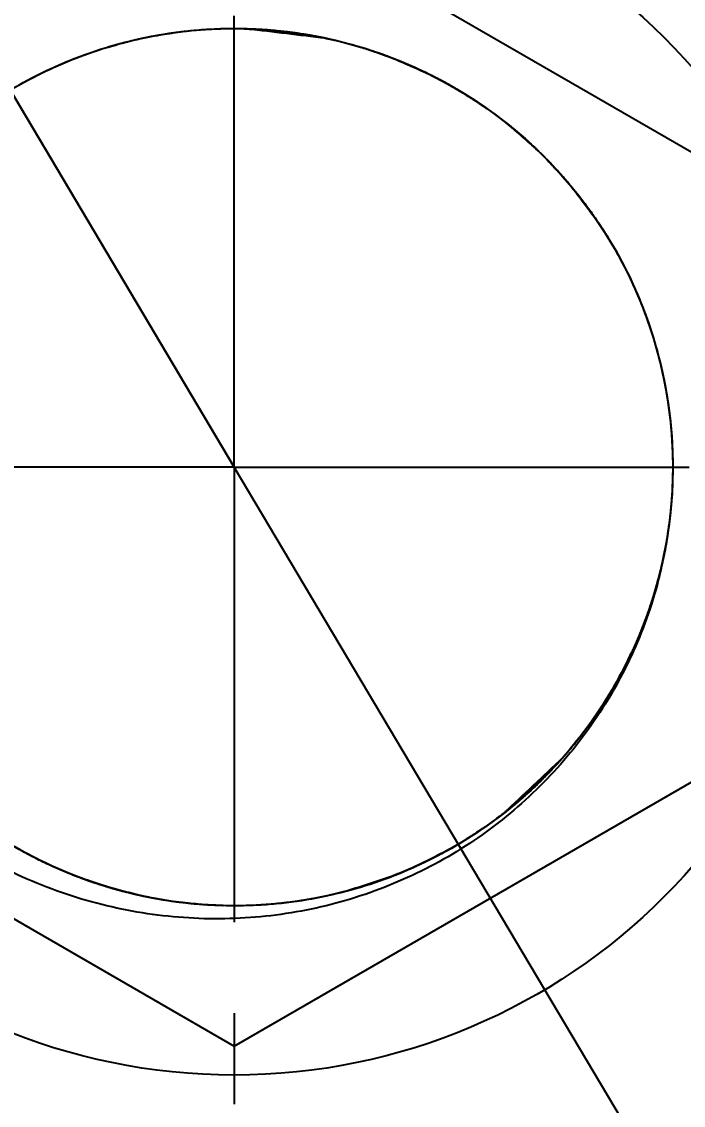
# Model space of a CAD drawing. Extents: x 0 to 210, y 0 to 297.
# Drawn here: x 52.28 to 62.84, y 159.87 to 177.16 of the extents above; entities that cross this region are included whole.
import ezdxf
from ezdxf.enums import TextEntityAlignment as Align

# ---------------------------------------------------------------- set-up
doc = ezdxf.new("R2010")
doc.units = 0
doc.header["$LTSCALE"] = 19.36
doc.header["$MEASUREMENT"] = 0
doc.linetypes.add('CENTER', pattern=[0.6, 0.375, -0.075, 0.075, -0.075])
doc.layers.get('0').update_dxf_attribs({"linetype": 'CONTINUOUS'})
doc.layers.add('DEFAULT_1', color=7, linetype='CENTER')
doc.styles.add('TEXTSTYLE_0', font='txt', dxfattribs={"width": 0.8})
doc.dimstyles.new('DIMSTYLE_2', dxfattribs={"dimtxt": 3.6, "dimasz": 0.18, "dimexe": 0.18, "dimexo": 0.0625, "dimgap": 0.09, "dimtad": 0, "dimtih": 1, "dimtoh": 1, "dimlfac": 0.5, "dimzin": 0, "dimdsep": 46, "dimtxsty": 'STANDARD', "dimcen": 0.09, "dimadec": 0, "dimazin": 0, "dimtp": 0.2, "dimtm": 0.2, "dimtfac": 0, "dimtdec": 4, "dimtofl": 0, "dimtmove": 0, "dimatfit": 3, "dimfxl": 1, "dimtolj": 1, "dimtzin": 0, "dimarcsym": 0})

# ---------------------------------------------------------------- blocks, each defined once
blk = doc.blocks.new('*D1')
at = {"color": 2, "linetype": 'Continuous'}
for p, q in [((47.673, 165.431), (47.673, 140.469)), ((63.673, 165.431), (63.673, 140.469)), ((47.673, 142.469), (55.673, 142.469)), ((63.673, 142.469), (55.673, 142.469))]:
    blk.add_line(p, q, dxfattribs=at)
for points in [[(50.673, 142.969), (47.673, 142.469), (50.673, 141.969)], [(60.673, 141.969), (63.673, 142.469), (60.673, 142.969)]]:
    blk.add_solid(points, dxfattribs=at)
at = {"color": 2, "linetype": 'Continuous', "style": 'TEXTSTYLE_0', "oblique": 12, "width": 0.975}
for s, p, p2 in [('S', (53.375, 143.389), (55.715, 143.389)), ('8', (55.715, 143.389), (58.055, 143.389))]:
    blk.add_text(s, height=3.6, dxfattribs=at).set_placement(p, p2, align=Align.FIT)
blk = doc.blocks.new('*D2')
at = {"color": 2, "linetype": 'Continuous'}
for p, q in [((43.139, 191.137), (25.609, 191.137)), ((25.609, 191.137), (40.59, 191.137)), ((55.673, 170.05), (43.139, 191.137)), ((47.498, 183.804), (55.673, 170.05)), ((63.848, 156.296), (55.673, 170.05))]:
    blk.add_line(p, q, dxfattribs=at)
for points in [[(49.46, 181.48), (47.498, 183.804), (48.601, 180.97)], [(61.885, 158.62), (63.848, 156.296), (62.745, 159.131)]]:
    blk.add_solid(points, dxfattribs=at)
at = {"color": 2, "linetype": 'Continuous', "style": 'TEXTSTYLE_0', "oblique": 12, "width": 0.975}
for s, p, p2 in [('M', (27.049, 192.057), (29.389, 192.057)), ('16', (29.389, 192.057), (34.069, 192.057)), ('x1', (34.069, 192.057), (38.749, 192.057))]:
    blk.add_text(s, height=3.6, dxfattribs=at).set_placement(p, p2, align=Align.FIT)

msp = doc.modelspace()

# ---------------------------------------------------------------- linework, layer by layer
at = {"color": 7, "linetype": 'Continuous'}
for p, q in [((63.673, 174.669), (55.673, 179.288)), ((47.673, 165.431), (55.673, 160.812)), ((55.673, 160.812), (63.673, 165.431))]:
    msp.add_line(p, q, dxfattribs=at)
for radius in [16, 9.7]:
    msp.add_circle((55.673, 170.05), radius, dxfattribs=at)
at = {"color": 2, "linetype": 'Continuous'}
msp.add_arc((55.673, 170.05), 14, 255, 195, dxfattribs=at)
at = {"color": 7, "linetype": 'Continuous'}
for points, knots in [([(48.898, 171.812), (48.927, 171.917), (49.07, 172.435), (49.446, 173.331), (50.149, 174.415), (51.041, 175.351), (52.088, 176.109), (53.257, 176.662), (54.506, 176.992), (55.796, 177.089), (57.08, 176.947), (58.318, 176.574), (59.466, 175.98), (60.487, 175.187), (61.345, 174.22), (62.011, 173.112), (62.465, 171.902), (62.689, 170.629), (62.676, 169.336), (62.427, 168.067), (61.951, 166.866), (61.263, 165.771), (60.386, 164.821), (59.351, 164.048), (58.191, 163.476), (56.947, 163.127), (55.659, 163.011), (54.372, 163.132), (53.129, 163.486), (51.972, 164.062), (50.939, 164.84), (50.066, 165.793), (49.383, 166.89), (48.91, 168.094), (48.67, 169.362), (48.649, 170.658), (48.834, 171.498), (48.926, 171.917)], [0, 0, 0, 0, 0.325511, 1.610912, 2.896311, 4.181711, 5.467112, 6.752511, 8.03791, 9.323311, 10.608712, 11.894111, 13.17951, 14.464911, 15.750311, 17.03571, 18.321111, 19.606511, 20.891911, 22.17731, 23.462711, 24.748111, 26.03351, 27.31891, 28.604311, 29.889711, 31.17511, 32.460511, 33.745911, 35.03131, 36.31671, 37.602111, 38.887511, 40.17291, 41.45831, 42.743711, 44.02911, 44.02911, 44.02911, 44.02911]), ([(48.873, 171.711), (48.909, 171.849), (49.056, 172.402), (49.446, 173.331), (50.149, 174.415), (51.041, 175.351), (52.088, 176.109), (53.257, 176.662), (54.506, 176.992), (55.796, 177.089), (57.08, 176.947), (58.318, 176.574), (59.466, 175.98), (60.487, 175.187), (61.345, 174.22), (62.011, 173.112), (62.465, 171.902), (62.689, 170.629), (62.676, 169.336), (62.427, 168.067), (61.951, 166.866), (61.263, 165.771), (60.386, 164.821), (59.351, 164.048), (58.191, 163.476), (56.947, 163.127), (55.659, 163.011), (54.372, 163.132), (53.129, 163.486), (51.972, 164.062), (50.939, 164.84), (50.066, 165.793), (49.383, 166.89), (48.91, 168.094), (48.669, 169.362), (48.653, 170.513), (48.775, 171.216), (48.824, 171.497)], [0, 0, 0, 0, 0.430267, 1.715668, 3.001066, 4.286466, 5.571867, 6.857267, 8.142666, 9.428067, 10.713467, 11.998866, 13.284266, 14.569667, 15.855067, 17.140466, 18.425866, 19.711267, 20.996666, 22.282066, 23.567467, 24.852867, 26.138266, 27.423666, 28.709067, 29.994467, 31.279866, 32.565266, 33.850667, 35.136066, 36.421466, 37.706867, 38.992267, 40.277665, 41.563066, 42.848467, 43.702935, 43.702935, 43.702935, 43.702935]), ([(48.709, 169.338), (48.702, 169.419), (48.655, 169.928), (48.682, 170.873), (48.95, 172.137), (49.445, 173.331), (50.15, 174.415), (51.041, 175.351), (52.088, 176.109), (53.257, 176.662), (54.506, 176.992), (55.796, 177.089), (57.08, 176.947), (58.318, 176.574), (59.466, 175.98), (60.487, 175.187), (61.345, 174.22), (62.011, 173.112), (62.465, 171.902), (62.689, 170.629), (62.676, 169.336), (62.427, 168.067), (61.951, 166.866), (61.263, 165.771), (60.386, 164.821), (59.351, 164.048), (58.191, 163.476), (56.947, 163.127), (55.659, 163.011), (54.372, 163.132), (53.129, 163.486), (51.972, 164.062), (50.939, 164.84), (50.066, 165.793), (49.384, 166.89), (48.982, 167.896), (48.843, 168.527), (48.797, 168.74)], [0, 0, 0, 0, 0.24625, 1.531649, 2.81705, 4.10245, 5.387849, 6.673249, 7.95865, 9.24405, 10.529449, 11.814849, 13.10025, 14.385649, 15.671049, 16.95645, 18.24185, 19.527248, 20.812649, 22.09805, 23.383449, 24.668848, 25.954249, 27.23965, 28.525048, 29.810449, 31.09585, 32.381249, 33.666648, 34.952049, 36.23745, 37.522849, 38.808248, 40.093649, 41.379049, 42.664448, 43.318419, 43.318419, 43.318419, 43.318419]), ([(48.898, 171.812), (48.927, 171.917), (49.07, 172.435), (49.446, 173.331), (50.149, 174.415), (51.041, 175.351), (52.088, 176.109), (53.257, 176.662), (54.506, 176.992), (55.796, 177.089), (57.08, 176.947), (58.318, 176.574), (59.466, 175.98), (60.487, 175.187), (61.345, 174.22), (62.011, 173.112), (62.465, 171.902), (62.689, 170.629), (62.676, 169.336), (62.427, 168.067), (61.951, 166.866), (61.263, 165.771), (60.386, 164.821), (59.351, 164.048), (58.191, 163.476), (56.947, 163.127), (55.659, 163.011), (54.372, 163.132), (53.129, 163.486), (51.972, 164.062), (50.939, 164.84), (50.066, 165.793), (49.383, 166.89), (48.91, 168.093), (48.669, 169.362), (48.656, 170.406), (48.741, 171.007), (48.765, 171.184)], [0, 0, 0, 0, 0.325511, 1.610912, 2.896311, 4.181711, 5.467112, 6.752511, 8.03791, 9.323311, 10.608712, 11.894111, 13.17951, 14.464911, 15.750311, 17.03571, 18.321111, 19.606511, 20.891911, 22.17731, 23.462711, 24.748111, 26.03351, 27.31891, 28.604311, 29.889711, 31.17511, 32.460511, 33.745911, 35.03131, 36.31671, 37.602111, 38.887511, 40.17291, 41.45831, 42.743711, 43.280248, 43.280248, 43.280248, 43.280248]), ([(59.141, 163.97), (58.91, 163.848), (58.3, 163.526), (57.226, 163.186), (55.946, 163.015), (54.654, 163.085), (53.398, 163.388), (52.218, 163.917), (51.155, 164.652), (50.244, 165.569), (49.516, 166.637), (48.996, 167.82), (48.701, 169.079), (48.641, 170.37), (48.818, 171.651), (49.226, 172.877), (49.852, 174.008), (50.673, 175.006), (51.664, 175.837), (52.79, 176.472), (54.013, 176.891), (55.291, 177.079), (56.583, 177.031), (57.844, 176.746), (59.032, 176.236), (60.107, 175.518), (61.032, 174.615), (61.776, 173.558), (62.315, 172.383), (62.629, 171.129), (62.709, 169.839), (62.552, 168.556), (62.163, 167.323), (61.555, 166.182), (60.748, 165.174), (59.972, 164.495), (59.472, 164.173), (59.332, 164.083)], [0, 0, 0, 0, 0.782745, 2.068146, 3.353547, 4.638946, 5.924346, 7.209747, 8.495146, 9.780545, 11.065946, 12.351347, 13.636746, 14.922145, 16.207546, 17.492946, 18.778345, 20.063746, 21.349146, 22.634546, 23.919945, 25.205346, 26.490746, 27.776145, 29.061545, 30.346946, 31.632346, 32.917745, 34.203146, 35.488546, 36.773945, 38.059345, 39.344746, 40.630146, 41.915545, 43.200945, 43.699945, 43.699945, 43.699945, 43.699945]), ([(58.54, 163.664), (58.507, 163.649), (58.082, 163.461), (57.226, 163.185), (55.945, 163.016), (54.654, 163.085), (53.398, 163.388), (52.218, 163.917), (51.155, 164.652), (50.244, 165.569), (49.516, 166.637), (48.996, 167.82), (48.701, 169.079), (48.641, 170.37), (48.818, 171.651), (49.226, 172.877), (49.852, 174.008), (50.673, 175.006), (51.664, 175.837), (52.79, 176.472), (54.013, 176.891), (55.291, 177.079), (56.583, 177.031), (57.844, 176.746), (59.032, 176.236), (60.107, 175.518), (61.032, 174.615), (61.776, 173.558), (62.315, 172.383), (62.629, 171.129), (62.709, 169.839), (62.552, 168.556), (62.163, 167.323), (61.555, 166.182), (60.748, 165.174), (59.972, 164.495), (59.472, 164.173), (59.332, 164.083)], [0, 0, 0, 0, 0.108529, 1.39393, 2.679331, 3.964729, 5.250129, 6.53553, 7.82093, 9.106329, 10.39173, 11.67713, 12.962529, 14.247929, 15.53333, 16.81873, 18.104129, 19.389529, 20.67493, 21.96033, 23.245729, 24.53113, 25.81653, 27.101929, 28.387329, 29.67273, 30.95813, 32.243529, 33.528929, 34.81433, 36.099729, 37.385129, 38.67053, 39.95593, 41.241328, 42.526729, 43.025729, 43.025729, 43.025729, 43.025729]), ([(58.246, 163.54), (57.907, 163.423), (57.161, 163.167), (55.944, 163.018), (54.655, 163.084), (53.398, 163.388), (52.218, 163.916), (51.155, 164.652), (50.244, 165.569), (49.516, 166.637), (48.996, 167.82), (48.701, 169.079), (48.641, 170.37), (48.818, 171.651), (49.226, 172.877), (49.852, 174.008), (50.673, 175.006), (51.664, 175.837), (52.79, 176.472), (54.013, 176.891), (55.291, 177.079), (56.583, 177.031), (57.844, 176.746), (59.032, 176.236), (60.107, 175.518), (61.032, 174.615), (61.776, 173.558), (62.315, 172.383), (62.629, 171.129), (62.709, 169.839), (62.552, 168.556), (62.163, 167.323), (61.555, 166.183), (60.749, 165.172), (59.771, 164.328), (58.884, 163.802), (58.333, 163.577), (58.178, 163.514)], [0, 0, 0, 0, 1.076048, 2.361448, 3.646847, 4.932247, 6.217648, 7.503048, 8.788447, 10.073847, 11.359248, 12.644647, 13.930047, 15.215448, 16.500848, 17.786246, 19.071647, 20.357048, 21.642447, 22.927846, 24.213247, 25.498648, 26.784046, 28.069447, 29.354848, 30.640247, 31.925646, 33.211047, 34.496448, 35.781846, 37.067246, 38.352647, 39.638047, 40.923446, 42.208846, 43.494247, 43.994234, 43.994234, 43.994234, 43.994234]), ([(61.053, 174.528), (61.241, 174.284), (61.69, 173.7), (62.213, 172.649), (62.58, 171.411), (62.712, 170.125), (62.607, 168.837), (62.268, 167.589), (61.707, 166.425), (60.942, 165.382), (60, 164.497), (58.912, 163.8), (57.714, 163.313), (56.448, 163.053), (55.156, 163.03), (53.881, 163.242), (52.666, 163.685), (51.553, 164.342), (50.579, 165.192), (49.776, 166.205), (49.172, 167.348), (48.788, 168.582), (48.636, 169.866), (48.721, 171.156), (49.04, 172.408), (49.583, 173.582), (50.332, 174.635), (51.26, 175.535), (52.337, 176.249), (53.527, 176.755), (54.789, 177.034), (56.081, 177.078), (57.359, 176.885), (58.581, 176.461), (59.703, 175.821), (60.439, 175.204), (60.796, 174.819), (60.861, 174.749)], [0, 0, 0, 0, 0.92236, 2.207758, 3.493158, 4.778559, 6.063959, 7.349358, 8.634759, 9.920159, 11.205558, 12.490958, 13.776359, 15.061759, 16.347158, 17.632558, 18.917959, 20.203358, 21.488758, 22.774159, 24.059559, 25.344958, 26.630358, 27.915759, 29.201159, 30.486557, 31.771958, 33.057359, 34.342758, 35.628158, 36.913558, 38.198959, 39.484357, 40.769758, 42.055159, 43.340558, 43.629695, 43.629695, 43.629695, 43.629695]), ([(48.673, 170.106), (48.683, 170.361), (48.711, 171.044), (48.952, 172.137), (49.444, 173.331), (50.15, 174.415), (51.041, 175.351), (52.088, 176.109), (53.257, 176.662), (54.506, 176.992), (55.796, 177.089), (57.08, 176.947), (58.318, 176.574), (59.466, 175.98), (60.487, 175.187), (61.345, 174.22), (62.011, 173.112), (62.465, 171.902), (62.689, 170.629), (62.676, 169.336), (62.427, 168.067), (61.951, 166.866), (61.263, 165.771), (60.386, 164.821), (59.351, 164.048), (58.191, 163.476), (56.947, 163.127), (55.659, 163.011), (54.372, 163.132), (53.129, 163.486), (51.972, 164.062), (50.939, 164.84), (50.067, 165.793), (49.382, 166.89), (48.912, 168.093), (48.712, 169.104), (48.683, 169.699), (48.675, 169.865)], [0, 0, 0, 0, 0.763392, 2.048793, 3.334194, 4.619592, 5.904992, 7.190393, 8.475793, 9.761192, 11.046593, 12.331993, 13.617392, 14.902792, 16.188193, 17.473593, 18.758992, 20.044392, 21.329793, 22.615192, 23.900592, 25.185993, 26.471393, 27.756792, 29.042192, 30.327593, 31.612993, 32.898391, 34.183792, 35.469193, 36.754592, 38.039992, 39.325393, 40.610793, 41.896191, 43.181592, 43.680592, 43.680592, 43.680592, 43.680592]), ([(48.673, 170.106), (48.683, 170.361), (48.711, 171.044), (48.952, 172.137), (49.444, 173.331), (50.15, 174.415), (51.041, 175.351), (52.088, 176.109), (53.257, 176.662), (54.506, 176.992), (55.796, 177.089), (57.08, 176.947), (58.318, 176.574), (59.466, 175.98), (60.487, 175.187), (61.345, 174.22), (62.011, 173.112), (62.465, 171.902), (62.689, 170.629), (62.676, 169.336), (62.427, 168.067), (61.951, 166.866), (61.263, 165.771), (60.386, 164.821), (59.351, 164.048), (58.191, 163.476), (56.947, 163.127), (55.659, 163.011), (54.372, 163.132), (53.129, 163.486), (51.972, 164.062), (50.939, 164.84), (50.067, 165.793), (49.382, 166.89), (48.913, 168.093), (48.671, 169.294), (48.68, 170.081), (48.684, 170.439)], [0, 0, 0, 0, 0.763392, 2.048793, 3.334194, 4.619592, 5.904992, 7.190393, 8.475793, 9.761192, 11.046593, 12.331993, 13.617392, 14.902792, 16.188193, 17.473593, 18.758992, 20.044392, 21.329793, 22.615192, 23.900592, 25.185993, 26.471393, 27.756792, 29.042192, 30.327593, 31.612993, 32.898391, 34.183792, 35.469193, 36.754592, 38.039992, 39.325393, 40.610793, 41.896191, 43.181592, 44.25448, 44.25448, 44.25448, 44.25448]), ([(55.753, 177.05), (56.18, 177.025), (56.641, 176.999), (57.092, 176.905), (57.125, 176.898)], [0, 0, 0, 0, 1.279221, 1.381374, 1.381374, 1.381374, 1.381374]), ([(55.754, 177.05), (56.181, 177.025), (56.642, 176.998), (57.092, 176.905), (57.125, 176.898)], [0, 0, 0, 0, 1.279221, 1.379967, 1.379967, 1.379967, 1.379967]), ([(55.958, 177.044), (56.031, 177.041), (56.137, 177.036), (56.244, 177.027), (56.278, 177.024)], [0, 0, 0, 0, 0.2166819, 0.3202425, 0.3202425, 0.3202425, 0.3202425]), ([(56.061, 177.039), (56.381, 177.01), (56.738, 176.978), (57.088, 176.905), (57.125, 176.898)], [0, 0, 0, 0, 0.960685, 1.073812, 1.073812, 1.073812, 1.073812]), ([(56.061, 177.039), (56.24, 177.026), (56.525, 177.005), (56.807, 176.957), (56.912, 176.94)], [0, 0, 0, 0, 0.5374955, 0.8569986, 0.8569986, 0.8569986, 0.8569986]), ([(56.061, 177.039), (56.1, 177.037), (56.421, 177.018), (56.739, 176.965), (57.019, 176.919)], [0, 0, 0, 0, 0.1152208, 0.9656988, 0.9656988, 0.9656988, 0.9656988]), ([(56.488, 177.002), (56.524, 176.998), (56.63, 176.985), (56.735, 176.969), (56.805, 176.958)], [0, 0, 0, 0, 0.1076404, 0.320243, 0.320243, 0.320243, 0.320243]), ([(58.146, 176.598), (58.442, 176.475), (58.805, 176.323), (59.145, 176.128), (59.207, 176.092)], [0, 0, 0, 0, 0.960685, 1.175861, 1.175861, 1.175861, 1.175861]), ([(58.146, 176.598), (58.313, 176.532), (58.578, 176.426), (58.833, 176.296), (58.928, 176.247)], [0, 0, 0, 0, 0.5374955, 0.8569986, 0.8569986, 0.8569986, 0.8569986]), ([(52.723, 176.398), (52.751, 176.411), (52.847, 176.455), (52.945, 176.496), (53.014, 176.526)], [0, 0, 0, 0, 0.0909484, 0.3180018, 0.3180018, 0.3180018, 0.3180018]), ([(52.723, 176.398), (52.751, 176.411), (52.847, 176.455), (52.945, 176.496), (53.014, 176.526)], [0, 0, 0, 0, 0.0909484, 0.3180018, 0.3180018, 0.3180018, 0.3180018]), ([(58.542, 176.435), (58.575, 176.42), (58.639, 176.391), (58.703, 176.36), (58.734, 176.345)], [0, 0, 0, 0, 0.1076404, 0.2112011, 0.2112011, 0.2112011, 0.2112011]), ([(60.002, 175.551), (60.247, 175.344), (60.548, 175.09), (60.813, 174.802), (60.862, 174.749)], [0, 0, 0, 0, 0.960685, 1.175861, 1.175861, 1.175861, 1.175861]), ([(60.002, 175.551), (60.141, 175.437), (60.362, 175.256), (60.566, 175.055), (60.642, 174.981)], [0, 0, 0, 0, 0.5374955, 0.8569986, 0.8569986, 0.8569986, 0.8569986]), ([(60.331, 175.275), (60.357, 175.251), (60.41, 175.204), (60.461, 175.156), (60.486, 175.133)], [0, 0, 0, 0, 0.1076404, 0.2112011, 0.2112011, 0.2112011, 0.2112011]), ([(60.932, 174.669), (60.956, 174.643), (61.003, 174.589), (61.048, 174.534), (61.071, 174.506)], [0, 0, 0, 0, 0.1056969, 0.2144723, 0.2144723, 0.2144723, 0.2144723]), ([(62.671, 169.897), (62.668, 169.792), (62.663, 169.648), (62.652, 169.506), (62.649, 169.468)], [0, 0, 0, 0, 0.3158901, 0.4300847, 0.4300847, 0.4300847, 0.4300847]), ([(62.535, 168.651), (62.511, 168.541), (62.399, 168.015), (62.078, 167.1), (61.452, 165.98), (60.633, 164.986), (59.649, 164.15), (58.528, 163.499), (57.304, 163.054), (56.013, 162.829), (54.692, 162.836), (53.381, 163.076), (52.116, 163.547), (50.931, 164.243), (49.864, 165.157), (48.915, 166.282), (48.449, 167.166), (48.207, 167.624)], [0, 0, 0, 0, 0.336616, 1.61206, 2.889326, 4.169393, 5.453325, 6.742266, 8.037525, 9.340654, 10.653612, 11.978976, 13.320542, 14.683864, 16.0778, 17.51799, 19.06827, 19.06827, 19.06827, 19.06827]), ([(62.013, 167.084), (61.867, 166.798), (61.689, 166.448), (61.468, 166.124), (61.428, 166.065)], [0, 0, 0, 0, 0.960685, 1.175861, 1.175861, 1.175861, 1.175861]), ([(62.013, 167.084), (61.934, 166.923), (61.808, 166.666), (61.659, 166.423), (61.604, 166.332)], [0, 0, 0, 0, 0.5374955, 0.8569986, 0.8569986, 0.8569986, 0.8569986]), ([(61.82, 166.701), (61.803, 166.67), (61.769, 166.608), (61.733, 166.547), (61.716, 166.518)], [0, 0, 0, 0, 0.1076404, 0.2112011, 0.2112011, 0.2112011, 0.2112011]), ([(60.827, 165.313), (60.602, 165.085), (60.346, 164.825), (60.062, 164.597), (60.028, 164.57)], [0, 0, 0, 0, 0.960685, 1.091354, 1.091354, 1.091354, 1.091354]), ([(60.88, 165.372), (60.827, 165.314), (60.756, 165.236), (60.682, 165.16), (60.663, 165.141)], [0, 0, 0, 0, 0.2356086, 0.3177532, 0.3177532, 0.3177532, 0.3177532]), ([(60.527, 165.006), (60.501, 164.981), (60.443, 164.926), (60.383, 164.872), (60.351, 164.843)], [0, 0, 0, 0, 0.108344, 0.2404203, 0.2404203, 0.2404203, 0.2404203]), ([(60.527, 165.007), (60.501, 164.982), (60.451, 164.933), (60.399, 164.886), (60.373, 164.863)], [0, 0, 0, 0, 0.1076404, 0.2112011, 0.2112011, 0.2112011, 0.2112011]), ([(52.998, 163.581), (52.964, 163.595), (52.866, 163.637), (52.769, 163.681), (52.705, 163.71)], [0, 0, 0, 0, 0.1097514, 0.320243, 0.320243, 0.320243, 0.320243]), ([(52.999, 163.581), (52.965, 163.595), (52.9, 163.622), (52.835, 163.651), (52.803, 163.665)], [0, 0, 0, 0, 0.1090481, 0.2126085, 0.2126085, 0.2126085, 0.2126085]), ([(58.478, 163.636), (58.465, 163.631), (58.443, 163.621), (58.42, 163.612), (58.41, 163.607)], [0, 0, 0, 0, 0.04036436, 0.07401687, 0.07401687, 0.07401687, 0.07401687]), ([(54.225, 163.201), (53.914, 163.279), (53.532, 163.373), (53.167, 163.514), (53.1, 163.54)], [0, 0, 0, 0, 0.960685, 1.175861, 1.175861, 1.175861, 1.175861]), ([(54.225, 163.201), (54.145, 163.219), (53.809, 163.293), (53.482, 163.404), (53.235, 163.488)], [0, 0, 0, 0, 0.247287, 1.031839, 1.031839, 1.031839, 1.031839]), ([(54.225, 163.201), (53.951, 163.268), (53.624, 163.348), (53.307, 163.462), (53.255, 163.481)], [0, 0, 0, 0, 0.844678, 1.009611, 1.009611, 1.009611, 1.009611]), ([(54.225, 163.201), (54.188, 163.21), (53.873, 163.277), (53.566, 163.378), (53.297, 163.466)], [0, 0, 0, 0, 0.1152208, 0.9656988, 0.9656988, 0.9656988, 0.9656988]), ([(54.225, 163.201), (54.05, 163.242), (53.772, 163.306), (53.501, 163.396), (53.399, 163.43)], [0, 0, 0, 0, 0.5374955, 0.8569986, 0.8569986, 0.8569986, 0.8569986]), ([(53.809, 163.303), (53.774, 163.313), (53.671, 163.341), (53.57, 163.374), (53.502, 163.395)], [0, 0, 0, 0, 0.1076404, 0.320243, 0.320243, 0.320243, 0.320243]), ([(54.326, 163.181), (54.255, 163.195), (54.151, 163.217), (54.047, 163.242), (54.013, 163.25)], [0, 0, 0, 0, 0.2166819, 0.3202425, 0.3202425, 0.3202425, 0.3202425]), ([(55.069, 163.076), (55.033, 163.079), (54.927, 163.089), (54.821, 163.102), (54.751, 163.111)], [0, 0, 0, 0, 0.1090481, 0.320243, 0.320243, 0.320243, 0.320243]), ([(55.068, 163.076), (55.032, 163.079), (54.926, 163.089), (54.82, 163.102), (54.751, 163.111)], [0, 0, 0, 0, 0.1097514, 0.3195395, 0.3195395, 0.3195395, 0.3195395])]:
    msp.add_open_spline(points, degree=3, knots=knots, dxfattribs=at)
for points in [[(54.24, 176.902), (54.347, 176.922), (54.453, 176.941), (54.559, 176.961)], [(54.24, 176.902), (54.347, 176.922), (54.453, 176.941), (54.559, 176.961)], [(54.559, 176.961), (54.664, 176.975), (54.769, 176.99), (54.874, 177.004)], [(54.559, 176.961), (54.664, 176.975), (54.769, 176.99), (54.874, 177.004)], [(55.419, 177.045), (55.526, 177.047), (55.632, 177.048), (55.739, 177.05)], [(55.419, 177.045), (55.425, 177.046), (55.431, 177.046), (55.437, 177.046)], [(55.437, 177.046), (55.538, 177.047), (55.638, 177.049), (55.739, 177.05)], [(55.437, 177.046), (55.537, 177.047), (55.638, 177.049), (55.739, 177.05)], [(55.528, 177.049), (55.598, 177.049), (55.669, 177.049), (55.739, 177.05)], [(55.528, 177.049), (55.599, 177.049), (55.669, 177.049), (55.739, 177.05)], [(55.739, 177.05), (55.749, 177.05), (55.759, 177.05), (55.768, 177.049)], [(55.739, 177.05), (55.846, 177.046), (55.954, 177.043), (56.061, 177.039)], [(55.739, 177.05), (55.776, 177.049), (55.813, 177.048), (55.849, 177.048)], [(55.739, 177.05), (55.776, 177.049), (55.813, 177.048), (55.85, 177.048)], [(55.742, 177.05), (55.751, 177.05), (55.76, 177.05), (55.768, 177.049)], [(55.768, 177.049), (55.777, 177.049), (55.786, 177.049), (55.795, 177.049)], [(55.768, 177.049), (55.866, 177.046), (55.964, 177.043), (56.061, 177.039)], [(55.849, 177.048), (55.956, 177.043), (56.063, 177.038), (56.169, 177.032)], [(55.885, 177.047), (56.298, 176.997), (56.712, 176.947), (57.125, 176.898)], [(55.886, 177.047), (56.299, 176.997), (56.712, 176.947), (57.125, 176.898)], [(56.169, 177.032), (56.276, 177.022), (56.382, 177.012), (56.488, 177.002)], [(56.278, 177.024), (56.384, 177.012), (56.49, 177.001), (56.596, 176.989)], [(56.596, 176.989), (56.702, 176.972), (56.807, 176.956), (56.913, 176.939)], [(56.805, 176.958), (56.841, 176.952), (56.876, 176.946), (56.912, 176.939)], [(56.912, 176.94), (57.016, 176.918), (57.121, 176.897), (57.225, 176.876)], [(56.912, 176.939), (56.981, 176.926), (57.05, 176.912), (57.119, 176.899)], [(56.913, 176.939), (56.948, 176.933), (56.983, 176.926), (57.018, 176.919)], [(57.018, 176.919), (57.088, 176.905), (57.157, 176.89), (57.226, 176.875)], [(57.019, 176.919), (57.088, 176.905), (57.156, 176.89), (57.225, 176.876)], [(57.119, 176.899), (57.129, 176.897), (57.139, 176.895), (57.149, 176.893)], [(57.125, 176.898), (57.159, 176.89), (57.192, 176.883), (57.225, 176.876)], [(57.126, 176.898), (57.159, 176.89), (57.192, 176.883), (57.225, 176.876)], [(53.619, 176.742), (53.723, 176.771), (53.827, 176.8), (53.931, 176.83)], [(53.903, 176.823), (53.908, 176.824), (53.912, 176.825), (53.917, 176.826)], [(57.149, 176.893), (57.174, 176.887), (57.2, 176.881), (57.225, 176.876)], [(57.212, 176.879), (57.216, 176.878), (57.221, 176.877), (57.225, 176.876)], [(57.225, 176.876), (57.246, 176.871), (57.267, 176.866), (57.288, 176.861)], [(57.536, 176.797), (57.639, 176.767), (57.741, 176.736), (57.844, 176.705)], [(57.641, 176.768), (57.709, 176.747), (57.776, 176.726), (57.844, 176.705)], [(57.641, 176.768), (57.709, 176.747), (57.777, 176.726), (57.845, 176.704)], [(57.739, 176.738), (57.749, 176.735), (57.759, 176.732), (57.769, 176.729)], [(57.745, 176.736), (57.778, 176.726), (57.812, 176.715), (57.845, 176.705)], [(57.746, 176.736), (57.779, 176.726), (57.812, 176.715), (57.845, 176.705)], [(57.769, 176.729), (57.794, 176.721), (57.818, 176.713), (57.842, 176.705)], [(57.844, 176.705), (57.878, 176.693), (57.913, 176.682), (57.947, 176.67)], [(57.845, 176.705), (57.945, 176.669), (58.046, 176.634), (58.146, 176.598)], [(57.845, 176.705), (57.911, 176.682), (57.978, 176.659), (58.044, 176.636)], [(57.845, 176.705), (57.913, 176.681), (57.982, 176.658), (58.05, 176.634)], [(57.845, 176.705), (57.913, 176.681), (57.982, 176.657), (58.051, 176.634)], [(57.845, 176.705), (57.957, 176.665), (58.068, 176.625), (58.18, 176.586)], [(57.845, 176.704), (57.879, 176.693), (57.913, 176.682), (57.947, 176.67)], [(57.947, 176.67), (58.013, 176.646), (58.079, 176.623), (58.146, 176.599)], [(58.044, 176.636), (58.055, 176.632), (58.067, 176.628), (58.078, 176.624)], [(58.078, 176.624), (58.101, 176.615), (58.123, 176.607), (58.146, 176.598)], [(58.642, 176.389), (58.737, 176.342), (58.833, 176.294), (58.928, 176.247)], [(58.734, 176.345), (58.766, 176.329), (58.799, 176.313), (58.831, 176.297)], [(58.831, 176.297), (58.864, 176.28), (58.896, 176.264), (58.928, 176.247)], [(58.834, 176.295), (58.839, 176.293), (58.844, 176.291), (58.849, 176.288)], [(58.834, 176.295), (58.839, 176.293), (58.844, 176.291), (58.848, 176.288)], [(58.834, 176.295), (58.839, 176.293), (58.844, 176.291), (58.848, 176.288)], [(58.848, 176.288), (58.853, 176.286), (58.858, 176.283), (58.863, 176.281)], [(58.848, 176.288), (58.853, 176.286), (58.858, 176.283), (58.863, 176.281)], [(58.849, 176.288), (58.853, 176.286), (58.858, 176.283), (58.863, 176.281)], [(58.863, 176.281), (58.885, 176.27), (58.906, 176.258), (58.928, 176.247)], [(58.863, 176.281), (58.885, 176.27), (58.906, 176.258), (58.928, 176.247)], [(58.863, 176.281), (58.885, 176.27), (58.906, 176.258), (58.928, 176.247)], [(58.928, 176.247), (59.021, 176.196), (59.114, 176.144), (59.207, 176.092)], [(58.936, 176.243), (58.963, 176.228), (58.991, 176.214), (59.018, 176.199)], [(58.936, 176.243), (58.965, 176.227), (58.994, 176.212), (59.023, 176.196)], [(58.936, 176.243), (58.979, 176.22), (59.022, 176.197), (59.064, 176.174)], [(58.936, 176.243), (58.98, 176.219), (59.023, 176.196), (59.066, 176.172)], [(58.936, 176.243), (58.979, 176.219), (59.022, 176.196), (59.065, 176.173)], [(58.955, 176.233), (58.991, 176.213), (59.028, 176.193), (59.064, 176.174)], [(58.987, 176.216), (59.013, 176.202), (59.038, 176.188), (59.064, 176.174)], [(59.011, 176.203), (59.029, 176.193), (59.047, 176.183), (59.064, 176.174)], [(59.018, 176.199), (59.028, 176.194), (59.038, 176.188), (59.048, 176.183)], [(59.048, 176.183), (59.069, 176.171), (59.091, 176.158), (59.113, 176.146)], [(59.113, 176.146), (59.144, 176.128), (59.176, 176.11), (59.207, 176.092)], [(59.207, 176.092), (59.298, 176.036), (59.389, 175.98), (59.48, 175.924)], [(59.207, 176.092), (59.237, 176.075), (59.266, 176.057), (59.296, 176.04)], [(59.296, 176.04), (59.306, 176.033), (59.317, 176.027), (59.327, 176.02)], [(59.327, 176.02), (59.348, 176.008), (59.368, 175.995), (59.388, 175.983)], [(59.388, 175.983), (59.419, 175.963), (59.45, 175.943), (59.48, 175.924)], [(59.388, 175.983), (59.477, 175.924), (59.566, 175.866), (59.654, 175.807)], [(59.48, 175.924), (59.569, 175.864), (59.657, 175.804), (59.746, 175.743)], [(59.481, 175.924), (59.511, 175.904), (59.541, 175.884), (59.571, 175.864)], [(59.481, 175.924), (59.509, 175.905), (59.537, 175.886), (59.566, 175.868)], [(59.566, 175.868), (59.576, 175.861), (59.585, 175.855), (59.595, 175.848)], [(59.571, 175.864), (59.629, 175.824), (59.688, 175.784), (59.746, 175.743)], [(59.571, 175.864), (59.63, 175.823), (59.688, 175.783), (59.747, 175.742)], [(59.595, 175.848), (59.615, 175.834), (59.636, 175.82), (59.656, 175.806)], [(59.625, 175.827), (59.645, 175.814), (59.665, 175.8), (59.684, 175.787)], [(59.626, 175.827), (59.644, 175.814), (59.663, 175.802), (59.681, 175.789)], [(59.625, 175.827), (59.644, 175.814), (59.663, 175.802), (59.681, 175.789)], [(59.627, 175.826), (59.645, 175.814), (59.663, 175.801), (59.681, 175.789)], [(59.633, 175.822), (59.649, 175.811), (59.665, 175.8), (59.681, 175.789)], [(60.002, 175.551), (60.03, 175.528), (60.058, 175.506), (60.087, 175.483)], [(60.087, 175.483), (60.141, 175.438), (60.195, 175.393), (60.249, 175.347)], [(60.249, 175.347), (60.276, 175.323), (60.303, 175.299), (60.331, 175.275)], [(60.352, 175.256), (60.388, 175.223), (60.424, 175.19), (60.46, 175.157)], [(60.379, 175.232), (60.397, 175.216), (60.414, 175.2), (60.431, 175.184)], [(60.642, 174.981), (60.715, 174.903), (60.788, 174.826), (60.862, 174.749)], [(60.713, 174.908), (60.738, 174.881), (60.763, 174.855), (60.788, 174.828)], [(60.713, 174.907), (60.763, 174.855), (60.812, 174.802), (60.862, 174.749)], [(60.788, 174.828), (60.813, 174.802), (60.837, 174.775), (60.862, 174.749)], [(60.862, 174.749), (60.932, 174.668), (61.001, 174.587), (61.071, 174.506)], [(60.862, 174.749), (60.922, 174.679), (60.983, 174.609), (61.044, 174.539)], [(60.862, 174.749), (60.923, 174.679), (60.983, 174.609), (61.044, 174.538)], [(60.862, 174.749), (60.869, 174.74), (60.877, 174.731), (60.885, 174.723)], [(60.862, 174.749), (60.885, 174.722), (60.909, 174.696), (60.932, 174.669)], [(60.885, 174.723), (60.9, 174.706), (60.915, 174.689), (60.93, 174.672)], [(60.93, 174.672), (60.954, 174.644), (60.978, 174.617), (61.001, 174.589)], [(61.001, 174.589), (61.023, 174.563), (61.045, 174.537), (61.067, 174.511)], [(61.048, 174.534), (61.062, 174.517), (61.077, 174.5), (61.091, 174.482)], [(61.067, 174.511), (61.074, 174.502), (61.082, 174.493), (61.089, 174.484)], [(61.27, 174.254), (61.332, 174.167), (61.395, 174.08), (61.457, 173.993)], [(61.331, 174.171), (61.352, 174.142), (61.374, 174.112), (61.395, 174.082)], [(61.395, 174.082), (61.414, 174.055), (61.434, 174.027), (61.453, 173.999)], [(62.329, 172.216), (62.33, 172.213), (62.331, 172.211), (62.332, 172.208)], [(62.673, 170.05), (62.672, 169.999), (62.672, 169.948), (62.671, 169.897)], [(62.649, 169.468), (62.64, 169.376), (62.631, 169.283), (62.621, 169.191)], [(62.621, 169.191), (62.603, 169.066), (62.584, 168.94), (62.566, 168.815)], [(62.566, 168.815), (62.555, 168.76), (62.545, 168.705), (62.535, 168.651)], [(62.448, 168.289), (62.418, 168.186), (62.389, 168.084), (62.36, 167.981)], [(62.446, 168.283), (62.417, 168.182), (62.389, 168.082), (62.36, 167.981)], [(62.42, 168.184), (62.4, 168.116), (62.38, 168.049), (62.36, 167.981)], [(62.419, 168.183), (62.4, 168.116), (62.38, 168.049), (62.36, 167.981)], [(62.39, 168.079), (62.38, 168.047), (62.37, 168.014), (62.36, 167.981)], [(62.39, 168.079), (62.38, 168.046), (62.37, 168.014), (62.36, 167.981)], [(62.389, 168.078), (62.38, 168.046), (62.37, 168.014), (62.36, 167.981)], [(62.391, 168.085), (62.389, 168.079), (62.388, 168.072), (62.386, 168.066)], [(62.36, 167.981), (62.326, 167.88), (62.292, 167.778), (62.258, 167.677)], [(62.36, 167.981), (62.339, 167.916), (62.318, 167.85), (62.296, 167.785)], [(62.36, 167.981), (62.353, 167.958), (62.346, 167.935), (62.338, 167.912)], [(62.36, 167.981), (62.353, 167.958), (62.345, 167.934), (62.338, 167.911)], [(62.36, 167.981), (62.353, 167.96), (62.347, 167.938), (62.34, 167.917)], [(62.354, 167.962), (62.352, 167.955), (62.35, 167.949), (62.348, 167.943)], [(62.36, 167.981), (62.358, 167.975), (62.356, 167.968), (62.354, 167.962)], [(62.375, 168.03), (62.37, 168.014), (62.365, 167.998), (62.36, 167.981)], [(62.386, 168.066), (62.382, 168.054), (62.379, 168.042), (62.375, 168.03)], [(62.296, 167.785), (62.289, 167.763), (62.281, 167.742), (62.274, 167.72)], [(62.258, 167.677), (62.22, 167.577), (62.181, 167.477), (62.143, 167.378)], [(62.255, 167.669), (62.218, 167.572), (62.18, 167.475), (62.143, 167.378)], [(62.221, 167.575), (62.195, 167.509), (62.169, 167.443), (62.143, 167.378)], [(62.221, 167.575), (62.195, 167.509), (62.169, 167.443), (62.143, 167.378)], [(62.258, 167.677), (62.233, 167.611), (62.209, 167.545), (62.184, 167.479)], [(62.274, 167.72), (62.269, 167.706), (62.263, 167.691), (62.258, 167.677)], [(62.181, 167.474), (62.168, 167.441), (62.155, 167.409), (62.142, 167.376)], [(62.181, 167.473), (62.168, 167.441), (62.155, 167.409), (62.142, 167.376)], [(62.162, 167.425), (62.156, 167.409), (62.149, 167.394), (62.143, 167.379)], [(62.18, 167.47), (62.174, 167.455), (62.168, 167.44), (62.162, 167.425)], [(62.184, 167.479), (62.183, 167.476), (62.181, 167.473), (62.18, 167.47)], [(62.143, 167.378), (62.1, 167.28), (62.056, 167.182), (62.013, 167.084)], [(62.1, 167.277), (62.071, 167.213), (62.043, 167.149), (62.014, 167.085)], [(62.074, 167.217), (62.054, 167.173), (62.034, 167.129), (62.014, 167.085)], [(62.142, 167.376), (62.114, 167.31), (62.085, 167.244), (62.056, 167.177)], [(62.142, 167.376), (62.113, 167.31), (62.085, 167.243), (62.056, 167.177)], [(62.142, 167.376), (62.116, 167.315), (62.089, 167.253), (62.063, 167.191)], [(62.142, 167.376), (62.116, 167.316), (62.09, 167.256), (62.065, 167.196)], [(62.142, 167.376), (62.119, 167.323), (62.096, 167.269), (62.073, 167.216)], [(62.095, 167.265), (62.088, 167.249), (62.081, 167.233), (62.074, 167.217)], [(62.099, 167.275), (62.098, 167.272), (62.096, 167.268), (62.095, 167.265)], [(62.117, 167.317), (62.111, 167.303), (62.105, 167.289), (62.099, 167.275)], [(62.143, 167.378), (62.129, 167.344), (62.114, 167.311), (62.1, 167.277)], [(62.142, 167.376), (62.128, 167.343), (62.114, 167.31), (62.1, 167.277)], [(62.134, 167.357), (62.132, 167.351), (62.129, 167.345), (62.126, 167.339)], [(62.142, 167.376), (62.139, 167.37), (62.137, 167.364), (62.134, 167.357)], [(62.071, 167.21), (61.999, 167.062), (61.927, 166.914), (61.855, 166.766)], [(62.071, 167.21), (61.999, 167.062), (61.927, 166.914), (61.855, 166.766)], [(62.071, 167.21), (62, 167.064), (61.929, 166.918), (61.858, 166.772)], [(62.014, 167.085), (61.998, 167.052), (61.982, 167.019), (61.967, 166.986)], [(62.032, 167.124), (62.026, 167.111), (62.02, 167.097), (62.013, 167.084)], [(62.059, 167.183), (62.05, 167.163), (62.041, 167.144), (62.032, 167.124)], [(62.065, 167.196), (62.063, 167.192), (62.061, 167.187), (62.059, 167.183)], [(61.967, 166.986), (61.935, 166.923), (61.903, 166.86), (61.871, 166.798)], [(61.871, 166.798), (61.854, 166.766), (61.837, 166.734), (61.82, 166.701)], [(61.767, 166.606), (61.712, 166.514), (61.658, 166.423), (61.603, 166.331)], [(61.702, 166.493), (61.683, 166.461), (61.664, 166.429), (61.644, 166.398)], [(61.702, 166.493), (61.683, 166.461), (61.664, 166.43), (61.645, 166.398)], [(61.682, 166.46), (61.671, 166.442), (61.661, 166.424), (61.65, 166.407)], [(61.702, 166.493), (61.688, 166.47), (61.674, 166.447), (61.66, 166.424)], [(61.288, 165.87), (61.24, 165.808), (61.192, 165.746), (61.144, 165.684)], [(61.368, 165.981), (61.356, 165.963), (61.343, 165.946), (61.331, 165.928)], [(61.239, 165.805), (61.172, 165.722), (61.105, 165.638), (61.039, 165.555)], [(61.199, 165.753), (61.145, 165.687), (61.092, 165.621), (61.039, 165.555)], [(61.182, 165.732), (61.134, 165.673), (61.086, 165.614), (61.039, 165.555)], [(61.173, 165.72), (61.128, 165.665), (61.083, 165.61), (61.039, 165.555)], [(61.172, 165.719), (61.128, 165.664), (61.083, 165.609), (61.039, 165.555)], [(61.144, 165.684), (61.127, 165.662), (61.11, 165.641), (61.092, 165.619)], [(61.132, 165.668), (61.118, 165.652), (61.105, 165.636), (61.092, 165.619)], [(61.137, 165.675), (61.128, 165.663), (61.118, 165.651), (61.108, 165.639)], [(61.176, 165.724), (61.163, 165.708), (61.15, 165.691), (61.137, 165.675)], [(61.239, 165.805), (61.217, 165.776), (61.195, 165.748), (61.173, 165.72)], [(61.181, 165.73), (61.179, 165.728), (61.178, 165.726), (61.176, 165.724)], [(61.239, 165.805), (61.219, 165.78), (61.2, 165.755), (61.181, 165.73)], [(60.913, 165.409), (60.6, 165.115), (60.288, 164.822), (59.976, 164.529)], [(60.913, 165.409), (60.618, 165.129), (60.323, 164.85), (60.028, 164.57)], [(60.827, 165.314), (60.803, 165.287), (60.778, 165.261), (60.753, 165.234)], [(60.663, 165.141), (60.585, 165.065), (60.508, 164.99), (60.43, 164.915)], [(60.752, 165.234), (60.677, 165.158), (60.602, 165.082), (60.527, 165.006)], [(60.707, 165.186), (60.647, 165.126), (60.587, 165.066), (60.527, 165.006)], [(60.753, 165.234), (60.704, 165.184), (60.655, 165.133), (60.605, 165.083)], [(60.585, 165.063), (60.507, 164.989), (60.429, 164.916), (60.351, 164.843)], [(60.507, 164.987), (60.471, 164.954), (60.435, 164.92), (60.4, 164.887)], [(60.501, 164.981), (60.476, 164.958), (60.451, 164.935), (60.427, 164.912)], [(60.605, 165.083), (60.579, 165.058), (60.553, 165.032), (60.527, 165.007)], [(60.437, 164.922), (60.436, 164.92), (60.434, 164.918), (60.432, 164.917)], [(60.48, 164.962), (60.466, 164.948), (60.452, 164.935), (60.437, 164.922)], [(60.11, 164.636), (60.061, 164.597), (60.011, 164.557), (59.962, 164.518)], [(60.131, 164.654), (60.103, 164.631), (60.075, 164.608), (60.047, 164.585)], [(59.905, 164.474), (59.888, 164.462), (59.872, 164.449), (59.855, 164.437)], [(59.903, 164.473), (59.887, 164.461), (59.871, 164.449), (59.855, 164.437)], [(59.908, 164.477), (59.896, 164.468), (59.884, 164.459), (59.872, 164.45)], [(59.962, 164.518), (59.944, 164.504), (59.926, 164.491), (59.908, 164.477)], [(59.962, 164.518), (59.954, 164.512), (59.947, 164.506), (59.94, 164.501)], [(59.962, 164.518), (59.954, 164.512), (59.947, 164.506), (59.94, 164.501)], [(60.011, 164.556), (59.995, 164.544), (59.978, 164.531), (59.962, 164.518)], [(60.046, 164.584), (60.019, 164.563), (59.993, 164.542), (59.966, 164.521)], [(60.047, 164.585), (60.035, 164.575), (60.023, 164.566), (60.011, 164.556)], [(59.501, 164.189), (59.491, 164.183), (59.482, 164.177), (59.473, 164.171)], [(59.501, 164.189), (59.491, 164.183), (59.482, 164.177), (59.473, 164.171)], [(59.106, 163.95), (59.1, 163.947), (59.094, 163.943), (59.088, 163.939)], [(59.207, 164.008), (59.179, 163.992), (59.151, 163.975), (59.123, 163.959)], [(59.141, 163.97), (59.135, 163.966), (59.13, 163.963), (59.124, 163.96)], [(52.503, 163.809), (52.444, 163.84), (52.385, 163.871), (52.327, 163.902)], [(52.503, 163.809), (52.46, 163.831), (52.417, 163.854), (52.374, 163.876)], [(52.488, 163.816), (52.45, 163.836), (52.412, 163.856), (52.374, 163.876)], [(52.446, 163.838), (52.424, 163.85), (52.403, 163.861), (52.381, 163.873)], [(52.503, 163.809), (52.474, 163.824), (52.446, 163.838), (52.417, 163.853)], [(52.503, 163.809), (52.474, 163.824), (52.446, 163.838), (52.417, 163.853)], [(52.513, 163.804), (52.51, 163.806), (52.506, 163.807), (52.503, 163.809)], [(52.705, 163.71), (52.641, 163.742), (52.577, 163.773), (52.513, 163.804)], [(52.804, 163.665), (52.707, 163.711), (52.611, 163.757), (52.514, 163.803)], [(52.705, 163.71), (52.641, 163.741), (52.578, 163.772), (52.514, 163.803)], [(52.664, 163.73), (52.614, 163.754), (52.564, 163.779), (52.514, 163.803)], [(52.535, 163.793), (52.529, 163.796), (52.522, 163.799), (52.516, 163.803)], [(52.613, 163.754), (52.587, 163.767), (52.561, 163.78), (52.535, 163.793)], [(52.705, 163.71), (52.674, 163.725), (52.643, 163.74), (52.613, 163.754)], [(52.803, 163.665), (52.771, 163.68), (52.738, 163.695), (52.705, 163.71)], [(52.804, 163.665), (52.771, 163.68), (52.738, 163.695), (52.705, 163.71)], [(53.1, 163.54), (53.001, 163.582), (52.903, 163.623), (52.804, 163.665)], [(52.815, 163.66), (52.812, 163.662), (52.808, 163.663), (52.804, 163.665)], [(52.904, 163.621), (52.874, 163.634), (52.845, 163.647), (52.815, 163.66)], [(53.078, 163.549), (53.02, 163.573), (52.962, 163.597), (52.904, 163.621)], [(53.1, 163.54), (53.066, 163.554), (53.032, 163.568), (52.998, 163.581)], [(53.098, 163.541), (53.065, 163.554), (53.032, 163.568), (52.999, 163.581)], [(58.51, 163.651), (58.411, 163.61), (58.311, 163.568), (58.212, 163.527)], [(58.51, 163.651), (58.41, 163.609), (58.311, 163.568), (58.212, 163.527)], [(58.475, 163.635), (58.387, 163.599), (58.299, 163.563), (58.212, 163.527)], [(58.382, 163.596), (58.345, 163.581), (58.309, 163.565), (58.272, 163.55)], [(58.41, 163.607), (58.401, 163.603), (58.391, 163.6), (58.382, 163.596)], [(58.41, 163.607), (58.401, 163.603), (58.391, 163.6), (58.382, 163.596)], [(58.54, 163.664), (58.519, 163.655), (58.498, 163.646), (58.478, 163.636)], [(58.57, 163.678), (58.567, 163.676), (58.564, 163.675), (58.561, 163.674)], [(58.639, 163.709), (58.616, 163.699), (58.593, 163.688), (58.57, 163.678)], [(58.669, 163.724), (58.659, 163.719), (58.649, 163.714), (58.639, 163.709)], [(58.669, 163.724), (58.659, 163.719), (58.649, 163.714), (58.639, 163.709)], [(58.703, 163.74), (58.691, 163.734), (58.68, 163.729), (58.669, 163.724)], [(58.703, 163.74), (58.691, 163.734), (58.68, 163.729), (58.669, 163.724)], [(53.098, 163.541), (53.068, 163.553), (53.037, 163.565), (53.006, 163.578)], [(53.098, 163.541), (53.076, 163.55), (53.054, 163.559), (53.031, 163.568)], [(53.098, 163.541), (53.076, 163.55), (53.054, 163.558), (53.032, 163.567)], [(53.098, 163.541), (53.078, 163.549), (53.057, 163.557), (53.037, 163.565)], [(53.1, 163.54), (53.092, 163.543), (53.085, 163.546), (53.078, 163.549)], [(53.297, 163.466), (53.231, 163.491), (53.165, 163.516), (53.098, 163.541)], [(53.188, 163.506), (53.159, 163.517), (53.129, 163.529), (53.1, 163.54)], [(53.122, 163.532), (53.114, 163.534), (53.107, 163.537), (53.1, 163.54)], [(53.399, 163.43), (53.299, 163.466), (53.2, 163.503), (53.1, 163.54)], [(53.297, 163.466), (53.231, 163.491), (53.165, 163.515), (53.1, 163.54)], [(53.255, 163.481), (53.203, 163.501), (53.152, 163.52), (53.1, 163.54)], [(53.235, 163.488), (53.19, 163.506), (53.145, 163.523), (53.1, 163.54)], [(53.235, 163.488), (53.19, 163.506), (53.145, 163.523), (53.1, 163.54)], [(53.188, 163.506), (53.166, 163.514), (53.144, 163.523), (53.122, 163.532)], [(53.289, 163.469), (53.259, 163.479), (53.23, 163.49), (53.201, 163.501)], [(53.318, 163.458), (53.279, 163.473), (53.24, 163.487), (53.201, 163.501)], [(53.318, 163.458), (53.29, 163.468), (53.263, 163.478), (53.235, 163.488)], [(53.399, 163.43), (53.365, 163.442), (53.331, 163.454), (53.297, 163.466)], [(53.399, 163.43), (53.372, 163.439), (53.345, 163.449), (53.318, 163.458)], [(53.502, 163.395), (53.468, 163.407), (53.434, 163.418), (53.399, 163.43)], [(53.704, 163.333), (53.602, 163.365), (53.5, 163.397), (53.399, 163.43)], [(58.272, 163.551), (58.25, 163.542), (58.228, 163.533), (58.206, 163.524)], [(58.272, 163.55), (58.263, 163.547), (58.255, 163.544), (58.246, 163.54)], [(58.272, 163.55), (58.263, 163.547), (58.255, 163.544), (58.246, 163.54)], [(54.119, 163.225), (54.016, 163.251), (53.912, 163.277), (53.809, 163.303)], [(54.261, 163.194), (54.178, 163.212), (54.096, 163.231), (54.013, 163.25)], [(57.569, 163.312), (57.545, 163.305), (57.522, 163.299), (57.498, 163.292)], [(57.569, 163.312), (57.546, 163.305), (57.523, 163.299), (57.499, 163.293)], [(57.568, 163.312), (57.545, 163.305), (57.522, 163.299), (57.499, 163.293)], [(57.635, 163.331), (57.613, 163.324), (57.591, 163.318), (57.569, 163.312)], [(57.646, 163.334), (57.642, 163.333), (57.638, 163.332), (57.635, 163.331)], [(57.665, 163.34), (57.659, 163.338), (57.652, 163.336), (57.646, 163.334)], [(57.78, 163.375), (57.741, 163.363), (57.703, 163.351), (57.665, 163.34)], [(57.806, 163.383), (57.797, 163.38), (57.789, 163.377), (57.78, 163.375)], [(57.806, 163.383), (57.797, 163.38), (57.789, 163.377), (57.78, 163.375)], [(54.433, 163.161), (54.328, 163.182), (54.224, 163.203), (54.119, 163.225)], [(54.541, 163.142), (54.435, 163.162), (54.33, 163.182), (54.225, 163.201)], [(54.393, 163.168), (54.337, 163.179), (54.281, 163.19), (54.225, 163.201)], [(54.539, 163.142), (54.453, 163.158), (54.366, 163.174), (54.28, 163.19)], [(54.539, 163.142), (54.468, 163.155), (54.397, 163.168), (54.325, 163.181)], [(54.539, 163.142), (54.468, 163.155), (54.397, 163.168), (54.326, 163.181)], [(54.459, 163.156), (54.437, 163.16), (54.415, 163.164), (54.393, 163.168)], [(54.69, 163.119), (54.641, 163.127), (54.591, 163.134), (54.542, 163.142)], [(54.781, 163.107), (54.751, 163.111), (54.72, 163.115), (54.69, 163.119)], [(54.858, 163.098), (54.833, 163.101), (54.807, 163.104), (54.781, 163.107)], [(55.178, 163.068), (55.071, 163.078), (54.965, 163.088), (54.858, 163.098)], [(55.097, 163.074), (55.017, 163.082), (54.938, 163.09), (54.858, 163.098)], [(55.019, 163.081), (54.965, 163.086), (54.912, 163.092), (54.858, 163.098)], [(55.178, 163.068), (55.09, 163.075), (55.003, 163.083), (54.915, 163.091)], [(55.178, 163.068), (55.105, 163.074), (55.033, 163.08), (54.96, 163.086)], [(55.178, 163.068), (55.105, 163.074), (55.033, 163.08), (54.961, 163.086)], [(55.097, 163.074), (55.071, 163.076), (55.045, 163.078), (55.019, 163.081)], [(55.178, 163.068), (55.141, 163.07), (55.105, 163.073), (55.068, 163.076)], [(55.178, 163.068), (55.142, 163.07), (55.105, 163.073), (55.069, 163.076)], [(55.178, 163.068), (55.151, 163.07), (55.124, 163.072), (55.097, 163.074)], [(55.178, 163.068), (55.151, 163.07), (55.124, 163.072), (55.097, 163.074)], [(55.317, 163.059), (55.271, 163.062), (55.224, 163.065), (55.178, 163.068)], [(55.497, 163.052), (55.391, 163.057), (55.284, 163.062), (55.178, 163.068)], [(55.389, 163.056), (55.318, 163.06), (55.248, 163.064), (55.178, 163.068)], [(55.388, 163.056), (55.318, 163.06), (55.248, 163.064), (55.178, 163.068)], [(55.28, 163.061), (55.246, 163.063), (55.212, 163.065), (55.178, 163.068)], [(55.279, 163.061), (55.245, 163.063), (55.212, 163.065), (55.178, 163.068)], [(55.421, 163.055), (55.34, 163.059), (55.259, 163.063), (55.178, 163.068)], [(55.421, 163.055), (55.386, 163.056), (55.352, 163.058), (55.317, 163.059)], [(55.497, 163.052), (55.472, 163.053), (55.446, 163.054), (55.421, 163.055)]]:
    msp.add_open_spline(points, degree=3, dxfattribs=at)
at = {"layer": 'DEFAULT_1', "color": 2, "linetype": 'CENTER'}
for q in [(55.673, 177.253), (39.673, 170.05), (55.673, 152.05), (73.673, 170.05)]:
    msp.add_line((55.673, 170.05), q, dxfattribs=at)

# ---------------------------------------------------------------- dimensions: what is measured, and where the dimension line sits
at = {"color": 2, "linetype": 'Continuous'}
dim = msp.add_diameter_dim_2p(p1=(47.498, 183.804), p2=(63.848, 156.296), dimstyle='DIMSTYLE_2', dxfattribs=at)
dim.commit()
dim.dimension.update_dxf_attribs({"geometry": '*D2', "text_midpoint": (32.899, 193.857)})
dim = msp.add_linear_dim(base=(63.673, 142.469), p1=(47.673, 165.431), p2=(63.673, 165.431), dimstyle='DIMSTYLE_2', dxfattribs=at)
dim.commit()
dim.dimension.update_dxf_attribs({"geometry": '*D1', "text_midpoint": (55.715, 145.189)})

doc.saveas('drawing.dxf')
